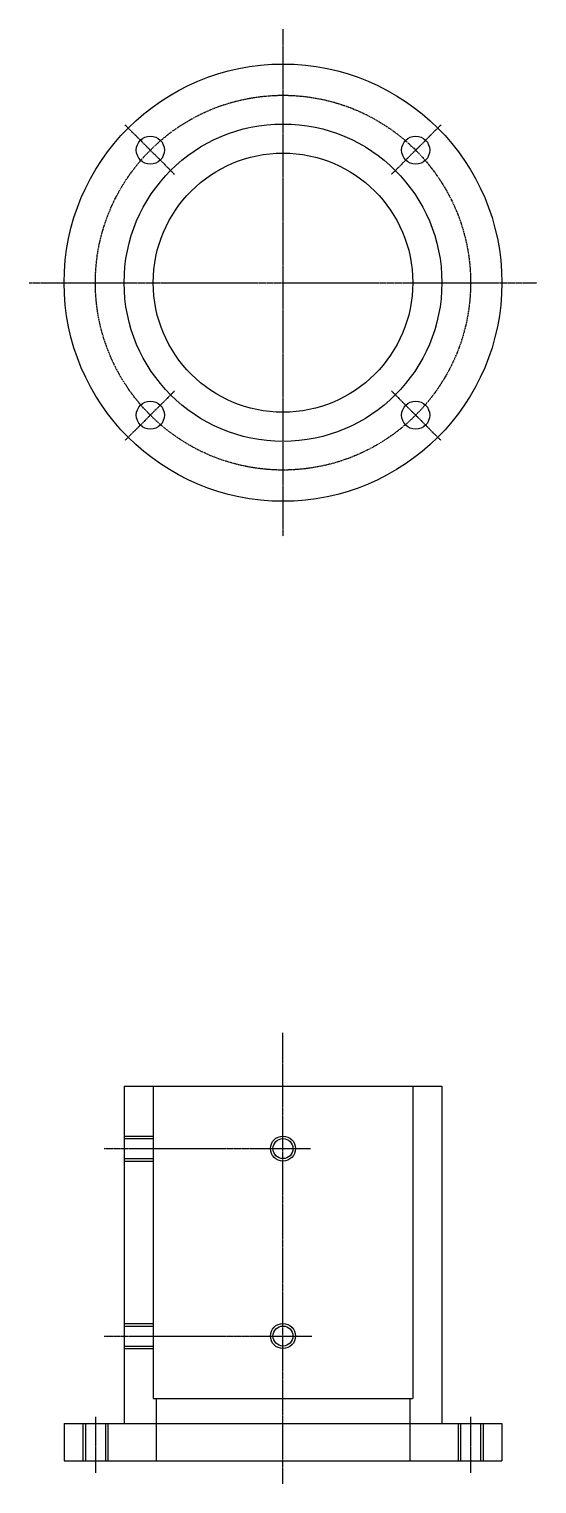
# Model space of a CAD drawing. Extents: x 42 to 658, y 40 to 625.
# Drawn here: x 496.1 to 658.5, y 159.3 to 625.1 of the extents above; entities outside this region: 2.
import ezdxf

# ---------------------------------------------------------------- set-up
doc = ezdxf.new("R2010")
doc.units = 0
doc.header["$LTSCALE"] = 0.25
doc.linetypes.add('CENTER', pattern=[2, 1.25, -0.25, 0.25, -0.25])
doc.linetypes.add('DASHED', pattern=[0.75, 0.5, -0.25])
doc.layers.get('0').update_dxf_attribs({"linetype": 'CONTINUOUS'})
doc.layers.add('CENTER', color=1, linetype='CENTER')

msp = doc.modelspace()

# ---------------------------------------------------------------- linework, layer by layer
for p, q in [((526.51, 286.65), (628.11, 286.65)), ((618.81, 261.65), (618.81, 261.65)), ((618.81, 236.65), (618.81, 236.65)), ((507.31, 178.65), (647.31, 178.65)), ((507.31, 166.65), (647.31, 166.65))]:
    msp.add_line(p, q)
at = {"color": 7, "linetype": 'CONTINUOUS'}
for p, q in [((526.51, 286.65), (526.51, 178.65)), ((628.11, 286.65), (628.11, 178.65)), ((507.31, 178.65), (507.31, 166.65)), ((647.31, 178.65), (647.31, 166.65))]:
    msp.add_line(p, q, dxfattribs=at)
at = {"color": 3, "linetype": 'DASHED'}
for p, q in [((535.81, 286.65), (535.81, 186.65)), ((618.81, 286.65), (618.81, 186.65)), ((526.51, 270.65), (535.81, 270.65)), ((526.51, 269.85), (535.81, 269.85)), ((526.51, 263.45), (535.81, 263.45)), ((526.51, 262.65), (535.81, 262.65)), ((526.51, 210.65), (535.81, 210.65)), ((526.51, 209.85), (535.81, 209.85)), ((526.51, 203.45), (535.81, 203.45)), ((526.51, 202.65), (535.81, 202.65)), ((535.81, 186.65), (618.81, 186.65)), ((536.76, 186.65), (536.76, 166.65)), ((617.86, 186.65), (617.86, 166.65)), ((513.31, 178.65), (513.31, 166.65)), ((514.11, 178.65), (514.11, 166.65)), ((520.51, 178.65), (520.51, 166.65)), ((521.31, 178.65), (521.31, 166.65)), ((633.31, 178.65), (633.31, 166.65)), ((634.11, 178.65), (634.11, 166.65)), ((640.51, 178.65), (640.51, 166.65)), ((641.31, 178.65), (641.31, 166.65))]:
    msp.add_line(p, q, dxfattribs=at)
for centre, radius in [((577.31, 543.9), 70), ((577.31, 543.9), 50.8), ((534.89, 586.33), 4.5), ((619.74, 586.33), 4.5), ((577.31, 543.9), 41.5), ((534.89, 501.48), 4.5), ((619.74, 501.48), 4.5), ((577.31, 266.65), 3.2), ((577.31, 206.65), 3.2)]:
    msp.add_circle(centre, radius)
at = {"color": 3}
for centre in [(577.31, 266.65), (577.31, 206.65)]:
    msp.add_circle(centre, 4, dxfattribs=at)
at = {"layer": 'CENTER', "color": 1, "linetype": 'CENTER'}
for p, q in [((577.31, 625.09), (577.31, 462.72)), ((526.75, 594.46), (542.66, 578.55)), ((627.87, 594.46), (611.96, 578.55)), ((496.13, 543.9), (658.5, 543.9)), ((542.66, 509.25), (526.75, 493.34)), ((611.96, 509.25), (627.87, 493.34)), ((577.31, 159.3), (577.31, 303.74)), ((520.09, 266.65), (586.16, 266.65)), ((520.09, 206.65), (586.62, 206.65)), ((517.31, 180.82), (517.31, 162.86)), ((637.31, 180.82), (637.31, 162.86))]:
    msp.add_line(p, q, dxfattribs=at)
msp.add_circle((577.31, 543.9), 60, dxfattribs=at)

# ---------------------------------------------------------------- texts
for p in [(40, 100), (40, 40)]:
    msp.add_text('PSEF80', height=16).set_placement(p)

doc.saveas('drawing.dxf')
